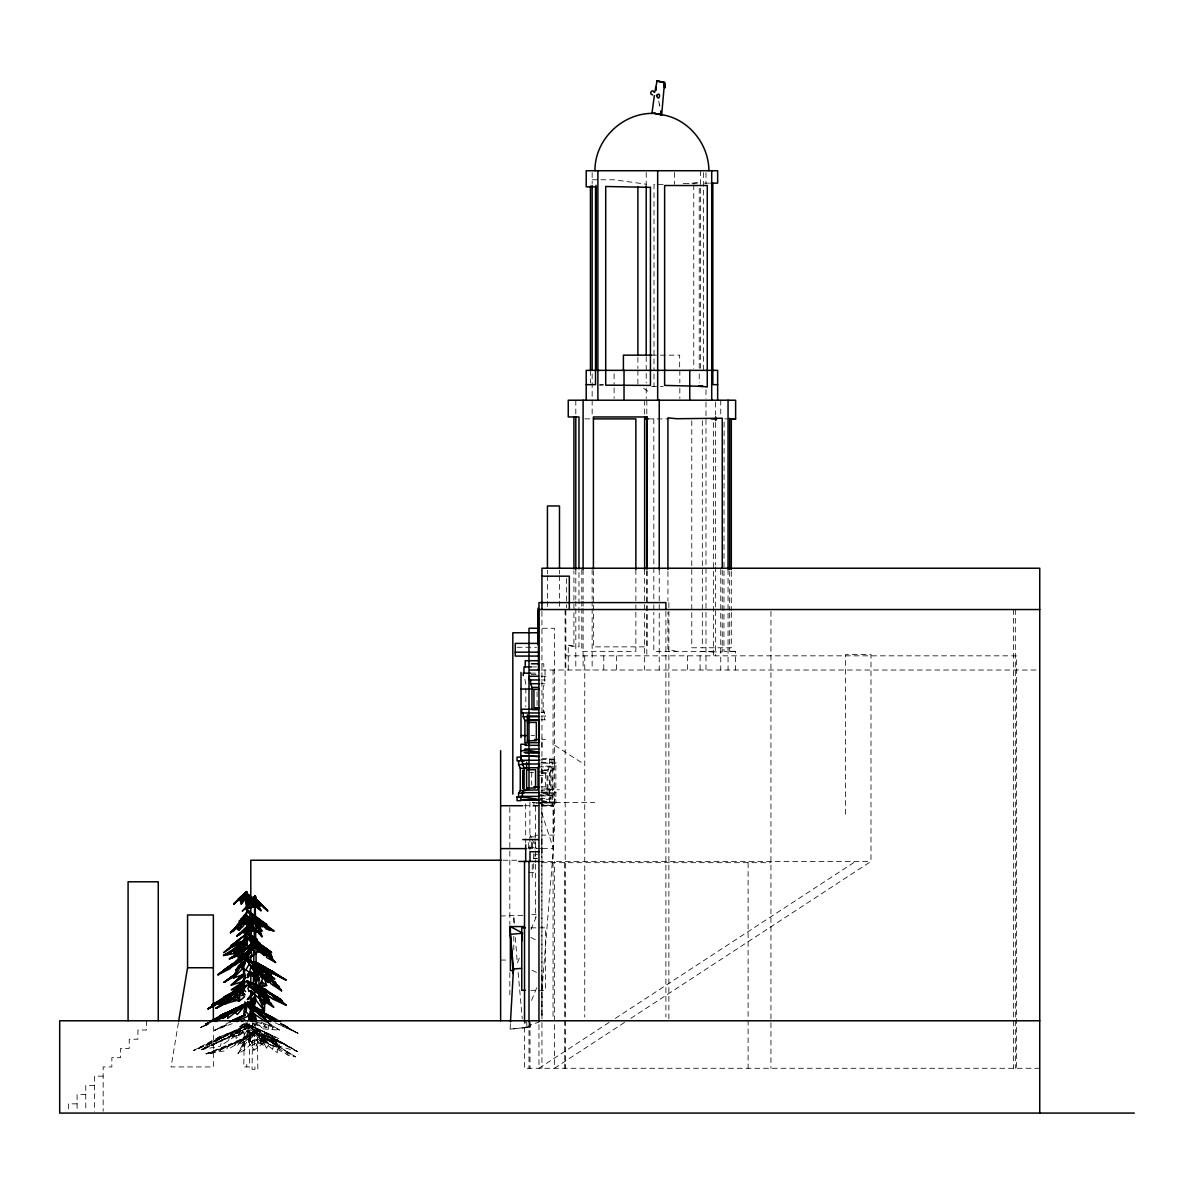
<?xml version="1.0" encoding="UTF-8"?>
<svg xmlns="http://www.w3.org/2000/svg" width="1194" height="1194" viewBox="0 0 1194 1194"><rect width="100%" height="100%" fill="white"/><g stroke="black" fill="none" stroke-linecap="round" stroke-linejoin="round"><path stroke-width="0.75" stroke-dasharray="5 3.75" d="M541.942 746.937L541.972 737.922M277.247 1049.198L288.157 1055.153L295.724 1056.839L269.322 1044.213L254.949 1032.437L271.71 1040.974L254.949 1032.437L253.158 1033.034L254.725 1041.452L256.829 1039.601L256.859 1034.004M244.457 1024.168L243.77 1066.929L249.77 1066.929L249.053 1022.303M252.77 1023.019L252.024 1069.287L257.874 1069.287L257.113 1023.019M268.262 1029.258L268.411 1025.377M238.919 1036.034L239.158 1031.765M529.658 1021.78L530.151 1027.347L510.077 1029.138L510.39 1023.571M252.695 1022.81L252.501 1026.034L247.725 1032.855L244.979 1028.318M248.546 1020.318L245.651 1024.333L238.516 1029.049L232.188 1037.034L238.576 1035.317L238.74 1032.556M541.942 990.035L553.389 848.606L553.389 805.726L541.195 805.726M246.77 1024.348L250.815 1033.273L250.039 1041.511L264.874 1044.646L263.068 1039.287L246.77 1024.348L244.516 1025.228L239.009 1033.303L242.621 1031.123L246.77 1024.348L258.844 1031.885L262.501 1036.467L256.068 1032.631L249.591 1026.795M247.949 1034.899L248.636 1028.422L244.322 1034.303L245.651 1038.287L247.949 1034.899L250.039 1041.511L248.636 1028.422L245.651 1038.287M264.964 1041.884L259.829 1038.093L254.949 1030.541L252.024 1035.437L259.397 1043.198L261.202 1039.989L263.59 1040.87L254.949 1030.541L253.874 1050.257L264.964 1041.884L271.008 1045.183L254.949 1030.541L242.128 1038.079L246.367 1036.929L237.457 1045.466L246.098 1040.646L254.949 1030.541L270.202 1041.675L265.725 1039.825M244.158 1050.108L245.039 1044.496M178.399 1022.84L171.055 1066.929L213.368 1066.929L213.368 1024.676M272.739 1049.242L273.277 1046.093M541.195 783.443L541.897 779.607M255.785 1035.676L251.755 1031.526L251.621 1032.75L249.979 1031.586L248.591 1032.691L246.77 1024.974L261.814 1035.377L262.337 1040.302L255.785 1035.676L256.576 1031.75M228.621 1040.556L229.472 1036.377M241.8 1033.586L242.71 1030.079M245.785 1040.795L246.919 1036.601M242.337 1024.407L239.8 1026.944L245.651 1024.333L232.188 1037.034L250.442 1024.586L255.546 1028.138L256.874 1023.9L253.949 1019.467M544.539 676.237L544.539 683.699L543.18 687.431L543.18 712.325M531.554 1000.423L537.046 986.841M519.36 958.125L517.301 963.185L515.286 935.977M531.046 929.469L537.24 914.291L531.823 914.694M235.024 1045.183L236.725 1041.078M549.613 802.249L549.479 773.622L551.15 769.891L540.972 769.891M554.329 759.459L554.329 766.921L552.658 770.652L541.21 770.652M249.053 1038.407L250.665 1034.944M253.218 1022.915L254.441 1025.78L257.456 1023.303L262.978 1028.855L265.501 1024.139M275.127 1043.571L277.172 1039.78L297.53 1051.481L279.724 1046.332L277.172 1039.78L254.218 1032.288L264.367 1039.153L275.127 1043.571L261.71 1034.153M254.441 1025.78L256.053 1023.004M209.995 1042.825L193.279 1050.66L218.457 1037.362L234.278 1030.915L216.696 1040.273L218.457 1037.362L246.77 1025.616L229.83 1034.347L238.143 1029.138L234.084 1032.243M269.322 1044.213L266.426 1047.989L256.829 1039.601M252.024 1035.437L237.949 1053.705L246.039 1049.019L250.561 1044.272L249.71 1046.899L257.74 1042.243M510.077 1029.138L526.927 1027.347L532.554 1023.93L538.569 1022.422M208.174 1044.646L211.711 1040.929M218.457 1037.362L213.472 1042.511L193.279 1050.66L246.77 1025.616L230.636 1034.825L243.158 1027.213M211.696 1041.586L205.01 1046.437L234.86 1030.915L215.218 1041.556L219.547 1037.72M239.8 1026.944L243.71 1023.601M248.606 1040.183L254.322 1035.288M241.815 1026.049L245.86 1022.616M238.576 1035.317L245.68 1029.467M254.949 1030.541L245.8 1037.884L249.158 1036.541L248.277 1042.407L253.68 1040.034L250.904 1044.183L253.874 1050.257L259.829 1038.093L260.874 1044.959M205.771 1025.81L209.308 1023.004L200.592 1027.586L208.816 1024.109M211.398 1042.855L215.621 1039.646M238.322 1030.138L242.173 1027.497M236.845 1031.153L242.054 1027.736M609.134 1022.422L538.957 1068.272L538.957 1020.78M615.373 1018.348L855.561 861.426M624.566 1022.422L554.389 1068.272L554.389 861.426M630.805 1018.348L870.993 861.426L870.993 654.596L845.606 654.596L845.606 815.92M198.1 1048.929L202.726 1046.004M221.771 1027.601L227.427 1024.168L214.636 1030.303L232.173 1023.661M238.71 1041.556L234.606 1044.049L254.949 1033.064L255.576 1033.631L242.516 1043.198L243.695 1038.526L240.74 1041.825L229.293 1048.556L228.92 1044.496L254.949 1033.064L227.741 1045.795L205.95 1053.854L211.845 1053.123L224.576 1047.616L219.935 1050.272L251.337 1034.765M209.487 1022.392L200.592 1027.586L208.413 1023.81M230.248 1021.765L214.636 1030.303L229.263 1023.9M229.979 1036.795L225.382 1039.302L246.77 1028.138L247.561 1028.691L236.024 1038.467L236.203 1033.735L233.86 1037.093L223.382 1044.004L222.069 1039.899L246.77 1028.138L201.189 1049.571L220.338 1046.213L222.069 1039.899L201.189 1049.571L216.771 1043.034L211.726 1045.735L243.248 1029.87M208.592 1022.228L205.383 1023.974L211.099 1021.751M215.218 1041.556L234.86 1030.915M217.308 1039.273L228.517 1033.273M216.696 1040.273L234.278 1030.915M229.323 1045.914L243.039 1038.646M219.935 1050.272L233.77 1042.974M211.845 1053.123L221.218 1048.198M220.845 1041.258L235.143 1033.855M204.801 1048.705L226.099 1038.302M203.652 1048.989L211.771 1044.914M241.516 1040.959L249.173 1037.123M202.681 1049.213L208.025 1046.556M209.965 1053.362L218.069 1049.377M208.622 1022.407L205.383 1023.974L208.756 1022.512M208.368 1053.556L213.786 1050.959M223.621 1037.108L233.099 1032.944M683.192 183.637L699.236 182.786L688.654 183.637M522.823 915.35L500.629 916.022M599.627 384.931L603.254 384.811M533.554 858.411L537.196 858.337M599.642 385.005L603.283 384.946M731.31 651.357L729.683 651.372L729.683 612.313M732.37 651.357L735.623 651.327L735.623 670.028M592.149 179.787L614.104 179.787L646.208 184.219M704.46 183.16L709.49 183.16M663.222 184.354L653.999 184.354L653.999 370.349M651.521 355.155L679.655 355.155L679.655 368.662M651.64 386.393L663.222 386.393M584.821 418.885L591.776 418.885M648.372 418.9L669.073 418.885M729.683 418.885L724.116 418.885L723.952 610.418M542.389 628.268L554.389 628.268L554.389 835.099L542.389 835.099M517.032 647.267L536.599 647.267M713.609 651.357L653.834 651.357L653.834 612.298M735.623 651.327L723.952 651.327L723.952 612.283M565.314 655.834L1016.378 655.834L1016.378 1068.272M541.882 663.789L543.792 663.789L543.792 670.013M533.061 666.924L536.524 666.924M541.046 670.013L1039.75 670.028M530.539 673.147L537.837 673.147M531.151 674.506L537.927 674.506M541.046 676.237L545.777 676.237L545.777 679.968L541.046 679.968M541.046 683.699L544.539 683.699M541.046 712.325L544.539 712.325L544.539 719.788M541.046 716.057L545.777 716.057L545.777 719.788L541.046 719.788M531.151 735.579L534.539 735.579M541.852 739.549L545.494 739.549M541.897 758.683L551.15 758.683L551.15 805.98M541.076 759.459L555.867 759.459L555.867 763.19L537.39 763.19M540.972 762.414L552.688 762.414L552.688 766.16L540.972 766.16M538.807 766.921L554.329 766.921M538.285 771.876L545.464 771.876L545.464 790.159L541.882 790.159M529.897 772.622L533.554 772.622M541.21 772.652L550.195 772.652L550.195 790.935L541.21 790.935M541.3 773.622L549.479 773.622M538.031 775.607L547.001 775.607L547.001 793.891L541.628 793.891M541.061 786.861L544.718 786.861M543.658 788.995L554.613 788.995M548.374 789.771L559.329 789.771M540.972 792.144L547.927 792.144L549.613 794.771L538.121 794.771M545.195 792.741L556.15 792.741M541.21 792.92L552.658 792.92L554.329 795.547L554.329 803.01M538.807 795.547L554.329 795.547M541.3 795.876L549.479 795.876L551.15 798.517L538.031 798.517M537.39 799.279L555.867 799.279M541.434 801.667L546.419 801.667M542.569 801.995L547.136 801.995M552.688 802.249L541.792 802.249L541.942 1017.079L541.867 974.946M537.852 802.428L594.716 802.428M541.345 802.771L551.867 802.771M555.867 765.399L555.867 803.01L535.539 803.01L535.539 840.412M534.673 805.398L547.971 805.398M524.285 805.726L540.658 805.726M552.688 768.369L552.688 805.98L532.345 805.98L532.345 802.249L537.434 803.174M535.002 835.218L537.658 835.218M529.897 836.86L537.21 836.86M528.718 847.531L533.688 847.531L533.688 849.188M527.912 848.606L540.658 848.606M542.479 848.606L553.389 848.606L541.688 812.592M537.658 854.277L535.002 854.277L535.002 859.038M533.554 858.277L537.196 858.277M503.002 860.232L517.838 860.232M538.957 861.426L870.993 861.426M541.942 862.68L770.936 862.68M528.718 872.411L533.688 872.411L533.688 863.187M530.867 927.842L545.404 927.842L545.404 990.319L530.867 990.319M500.629 960.066L507.211 960.066M530.151 1027.347L525.688 1027.347L525.688 1021.751M1039.75 1068.272L524.524 1068.272L524.524 1021.676M103.162 1076.152L94.46 1076.152L94.46 1111.226M94.46 1085.376L85.774 1085.376L85.774 1111.226M85.774 1094.614L77.088 1094.614L77.088 1111.226M77.088 1103.838L68.386 1103.838L68.386 1111.226M700.102 651.521L716.46 651.969M262.978 1028.855L279.56 1030.123L265.993 1021.467M568.254 670.028L568.254 645.163L578.971 646.864L578.971 570.851M540.972 800.383L555.867 803.01M539.136 803.487L552.688 805.98M256.964 1022.407L271.739 1025.855L267.56 1021.348M676.625 651.521L667.924 649.193L667.924 612.179M254.635 1024.437L266.844 1027.765L266.784 1022.288M568.254 645.163L573.926 646.864L573.926 570.851M277.172 1039.78L264.322 1035.511L264.367 1039.153M271.262 1038.422L287.217 1045.377L254.949 1031.81M277.963 1040.437L265.62 1035.75L297.53 1051.481L277.963 1040.437L291.754 1048.511L280.59 1042.049L265.62 1035.75L279.605 1041.481M261.008 1022.228L279.56 1030.123L268.426 1023.407M267.755 1038.914L260.74 1035.87L285.888 1051.004M258.904 1029.392L270.247 1034.511M258.038 1034.273L263.784 1036.855M274.038 1038.586L263.949 1031.526L277.321 1044.049L262.486 1037.735L262.322 1033.526L246.77 1023.721L278.978 1038.75L246.77 1023.721L249.039 1031.258L250.636 1029.885L260.098 1035.944L262.322 1033.526L277.321 1044.049L272.113 1035.392M275.008 1022.691L298.157 1033.362L282.172 1024.154M280.62 1024.004L288.5 1027.676L282.351 1023.915M279.053 1024.437L298.157 1033.362L282.247 1024.288L290.366 1029.765M272.187 1036.989L274.262 1037.959L246.77 1024.974L272.187 1036.989L275.202 1041.78L271.322 1039.093L276.575 1043.959L279.605 1048.78L261.546 1039.75L261.814 1035.377L279.605 1048.78L257.397 1030.034M246.77 1023.721L270.769 1035.108L267.083 1033.228M532.031 970.244L536.957 972.588M274.023 1043.854L279.993 1046.72L263.934 1037.601L295.724 1056.839L282.381 1048.929M281.217 1023.646L284.306 1025.153L281.456 1023.586M280.59 1042.049L287.217 1045.377M280.277 1023.512L288.5 1027.676L282.321 1023.974M258.844 1031.885L251.561 1028.183L262.501 1036.467M530.882 937.409L537.39 940.842M260.904 1033.004L274.172 1040.138M263.934 1037.601L279.993 1046.72M554.882 745.429L583.254 763.697M268.411 1039.332L277.277 1045.078M268.695 1023.795L271.739 1025.855L269.337 1023.497M643.641 388.363L647.969 391.319M270.605 1037.765L275.68 1041.302M250.815 1033.273L264.874 1044.646L256.068 1032.631M263.396 1024.064L266.844 1027.765L265.187 1024.452M262.023 1043.66L261.247 1037.586L268.157 1045.75L277.336 1052.75L277.217 1047.989M247.71 1026.452L250.113 1029.437M286.232 1052.302L288.157 1055.153M242.621 1031.123L244.322 1034.303M543.18 709.699L544.539 712.325M261.247 1037.586L266.426 1047.989M261.382 1036.079L263.784 1041.019M529.897 834.442L531.36 837.621M532.091 839.203L536.464 848.74M254.546 1028.631L256.501 1033.646M249.8 1038.317L252.456 1045.302M525.838 684.341L524.479 676.879M254.262 1023.064L255.546 1028.138M272.351 1027.064L272.739 1029.601M256.859 1044.153L257.382 1047.601M518.121 972.453L522.271 1018.795M514.345 923.275L513.808 916.022L513.808 923.365M526.733 1021.78L526.927 1027.347M541.792 768.623L541.942 783.443M541.792 839.367L541.942 854.277M1015.318 609.537L1015.318 1068.272M1013.616 609.537L1013.616 1068.272M770.936 611.403L770.936 1068.272M748.101 862.68L748.101 1068.272M731.31 571.478L731.31 610.567M731.31 612.418L731.31 647.775L691.774 647.775L691.774 612.418M729.683 571.389L729.683 610.447M728.056 569.538L728.056 670.028M722.251 570.359L722.251 651.969L711.699 651.849M720.758 400.214L720.758 416.96M720.758 569.538L720.758 670.028M715.639 402.065L715.639 415.034M715.639 422.437L715.639 565.075M715.639 566.926L715.639 655.834M713.609 422.601L713.609 655.834M705.982 172.578L705.982 183.786M705.982 389.677L705.982 398.483M705.982 402.079L705.982 610.477M705.982 612.343L705.982 670.028M703.356 172.593L703.356 370.349M702.311 420.736L702.311 610.567M702.311 612.418L702.311 647.775M700.52 170.727L700.52 368.483M700.102 655.834L700.102 670.028M699.236 188.368L699.236 370.349M699.236 373.916L699.236 382.826M693.774 184.652L693.774 368.483M691.774 420.736L691.774 610.567M687.46 655.834L687.46 670.028M679.834 370.349L679.834 382.826M679.834 388.125L679.834 398.483M674.371 172.429L674.371 184.354M668.879 602.597L668.879 1020.78M667.924 571.463L667.924 601.075M665.894 611.403L665.894 1017.049M659.237 569.538L659.237 670.028M653.999 373.916L653.999 386.393M653.834 418.885L653.834 603M653.834 604.865L653.834 610.433M647.103 570.851L647.103 646.864L593.403 646.864L593.403 570.851M646.82 400.214L646.82 415.034M646.82 570.628L646.82 655.834M646.208 172.414L646.208 185.592M646.208 356.648L646.208 371.513M646.208 373.379L646.208 382.826M646.208 388.125L646.208 398.483M644.641 400.214L644.641 415.094M644.641 569.538L644.641 670.028M637.894 357.364L637.894 368.483M637.894 370.349L637.894 384.423M635.865 569.523L635.865 603M635.865 604.865L635.865 610.433M635.865 612.298L635.865 651.357L581.821 651.357L581.821 608.582M616.417 655.834L616.417 670.028M614.104 373.737L614.104 384.423M614.104 387.871L614.104 398.438M603.776 655.834L603.776 670.028M592.149 172.533L592.149 183.488M592.149 373.856L592.149 398.453M592.149 400.214L592.149 415.094M592.149 569.538L592.149 599.313M592.149 601.179L592.149 606.761M592.149 608.612L592.149 670.028M590.433 370.349L590.433 382.871M584.747 655.834L584.747 1017.064M583.105 569.538L583.105 599.313M583.105 601.179L583.105 606.761M583.105 608.612L583.105 670.028M581.821 569.523L581.821 599.284M581.821 601.134L581.821 606.716M575.807 400.214L575.807 415.094M575.807 569.538L575.807 599.313M575.807 601.179L575.807 606.761M575.807 608.612L575.807 670.028M566.374 578.508L566.374 607.716M565.837 610.522L565.837 670.028M565.09 609.537L565.314 1068.272M564.777 862.68L564.777 1068.272M559.493 570.165L559.493 573.836M559.493 575.672L559.493 599.507M559.493 601.343L559.493 606.851M553.061 670.028L553.061 1017.064M549.613 758.683L549.613 766.16L547.927 769.891L547.927 794.771M547.434 570.165L547.434 573.836M547.434 575.672L547.434 599.507M547.434 601.343L547.434 606.851M545.031 670.013L545.031 676.237M541.942 611.403L541.942 1068.272M537.076 691.759L537.076 706.609M535.539 842.248L535.539 862.516M535.539 864.352L535.539 917.753M535.002 838.681L535.002 849.083M533.897 802.249L533.897 805.98M533.688 853.755L533.688 859.964M532.24 847.65L532.24 842.546L528.718 842.546L528.718 851.262M532.24 864.486L532.24 877.396M531.763 842.128L531.763 849.158M531.703 772.13L531.703 784.921M529.897 802.069L529.897 850.038M530.002 1021.989L530.002 1068.272M529.002 1021.676L529.002 1068.272M525.838 688.057L525.838 706.609M525.688 803.831L525.688 842.949M513.808 936.2L513.808 950.887M509.838 807.472L509.838 924.514M509.838 972.573L509.838 994.856M254.949 1066.854L254.949 1069.287M246.77 1064.421L246.77 1066.929M146.608 1020.78L146.608 1030.004L137.922 1030.004L137.922 1039.228L129.221 1039.228L129.221 1048.466L120.534 1048.466L120.534 1057.69L111.848 1057.69L111.848 1066.929L103.162 1066.929L103.162 1111.226M228.92 1044.496L226.024 1050.72L205.95 1053.854L228.92 1044.496M242.263 1044.959L237.949 1053.705L246.098 1040.646L242.263 1044.959M659.745 106.042L658.595 100.759L659.595 105.923"/><path stroke-width="1.5" d="M237.71 929.648L237.71 926.872L230.427 932.738L237.71 927.574M265.172 1019.586L265.187 1016.392M252.8 1021.168L252.859 1017.467M253.038 1006.363L253.098 1002.661M253.307 989.692L253.576 973.035M253.725 963.782L254.053 943.424M254.113 939.723L254.292 928.619M254.382 923.066L254.441 919.365M254.501 915.649L254.695 904.545M257.098 900.276L261.949 905.619L256.083 899.41L256.785 900.56M246.725 924.872L246.785 922.514L248.412 926.842L249.218 921.828L247.352 916.052L250.337 921.022L247.934 919.649L248.412 926.842L245.068 922.917M539.718 760.279L520.748 760.279L520.912 744.25L526.166 744.25M245.039 939.29L242.472 941.573L246.77 937.738L247.71 938.23L246.591 945.379L245.531 943.812L245.695 939.066M228.308 994.796L245.263 985.931L233.636 993.005L230.92 996.557L230.8 999.438L239.263 1001.124L244.561 996.766L240.352 991.423L245.113 994.781M241.143 897.754L243.74 896.44L246.77 891.575L233.86 903.933L241.143 897.754L243.143 894.545M254.755 975.438L254.919 981.229L259.128 978.334L255.232 983.02L258.755 987.363L259.128 978.334L255.635 969.662M244.501 1011.542L244.919 1001.781M251.158 896.903L252.546 897.828L246.77 893.485L252.113 898.709L251.994 901.336L256.65 904.828L253.247 898.784L246.471 893.619M245.486 917.574L242.576 922.186L244.874 923.947L247.068 920.589L247.277 915.798L239.069 921.216L246.77 915.604L239.039 930.051L237.263 927.126L246.77 915.604M248.128 985.602L259.217 994.572L260.143 999.065L254.71 994.587L254.874 991.065M249.889 917.843L250.098 913.679L246.77 909.918L246.457 916.231L247.307 915.873L254.113 921.052L253.083 919.35L260.307 925.753L246.77 909.918L257.516 920.096L253.546 917.067L260.307 925.753L250.098 913.679M247.083 944.991L246.77 938.365L236.084 945.141L245.695 939.633M510.48 1021.855L513.48 969.035L510.375 934.335L521.733 933.32L522.39 940.618M256.904 921.052L262.128 926.768L262.217 925.35L266.829 929.216L273.904 930.992L254.949 916.111L258.098 919.246L256.397 917.41M244.874 923.947L245.218 918.574L247.068 920.589M243.039 949.066L243.337 944.558M249.128 908.141L249.218 906.888M248.352 1004.855L257.814 1009.288L263.322 1016.87L259.038 1014.84M245.845 939.902L241.069 947.917L243.606 951.23L239.337 957.916L237.382 956.424L237.755 951.797M244.069 949.663L245.307 944.633L244.651 942.648L241.069 947.917L244.069 949.663L245.024 941.245M235.696 1012.855L237.322 1014.527L246.77 1003.482L231.278 1011.452L227.964 1015.228L227.696 1018.363L246.77 1003.482L219.89 1015.781L224.651 1013.482L220.591 1017.378M658.819 114.087L661.76 114.833L653.745 113.206L661.64 114.863L664.536 82.595L656.73 80.923L664.297 82.416M245.054 1006.184L243.77 1014.094L246.158 1012.049L246.77 1005.378L265.128 1017.497L261.008 1013.99M249.262 905.425L242.278 911.082L248.904 904.41M252.158 902.813L252.292 901.425M240.173 993.035L239.263 1001.124L237.218 994.945L230.8 999.408L246.77 985.154L239.024 995.587L237.531 994.124M254.009 1007.423L255.367 995.363L250.919 1000.736L251.188 1004.423L253.501 1001.438L255.367 995.363L255.859 1000.109L254.009 1007.423L253.501 1001.438M242.591 947.26L243.218 942.111M253.188 925.977L253.531 924.992L250.337 929.514L252.516 931.245L252.964 927.738M594.985 170.727C594.612 138.713 623.955 111.49 655.685 113.46M651.939 113.549L654.342 95.624M654.819 92.042L657.103 80.968M258.307 948.051L265.949 953.29L264.501 955.469L259.232 951.618L259.561 949.215L256.068 946.573M246.725 921.902L247.486 916.529L246.442 916.365M244.292 969.603L243.606 974.468L233.576 978.005L235.367 972.528L246.77 959.23L248.233 959.857M245.531 943.812L239.666 950.708L240.442 945.529M239.293 960.827L239.666 958.484M178.697 1021.004L187.562 967.752L187.562 914.977L213.368 914.977L213.368 1021.004M241.069 947.917L239.337 957.916L238.621 947.976L246.77 938.365M243.815 918.783L244.263 916.156M250.531 951.379L251.083 949.29L248.964 952.976L255.247 946.618L242.278 955.842L241.681 959.11L233.905 964.707M229.203 952.678L223.517 955.528L238.651 947.752L246.77 937.738L236.278 947.2L223.517 955.528L233.472 953.588L234.128 950.066M245.382 930.887L245.725 929.111M248.964 934.947L253.949 940.275L253.098 944.558L260.158 949.603L261.038 946.29L257.053 941.335L246.173 932.917L247.77 938.574L251.397 942.499L253.949 940.275L246.77 932.678L257.098 939.365L246.77 932.678M247.591 1005.93L248.248 1002.661L253.531 1008.751M265.665 1021.721L255.038 1014.497L250.591 1009.557L252.904 1015.975L252.068 1019.228L249.382 1015.288L250.591 1009.557L246.77 1005.378M256.516 900.903L257.829 901.843L254.949 897.142L253.576 903.53L246.785 908.768L252.501 907.276L254.322 904.261L255.397 905.321L256.516 900.903L254.77 897.992M247.636 958.678L248.248 955.872M249.546 972.558L250.859 966.618M247.591 977.737L249.561 975.453L250.307 972.155M251.755 923.589L252.337 921.022M664.446 84.252L664.685 87.908L664.536 82.595L656.625 80.953M239.815 922.977L237.472 924.992L244.173 918.634L241.173 922.201L239.039 930.051L243.755 925.678L242.576 922.186M245.576 916.783L246.367 913.888M255.904 931.021L257.098 926.723M244.845 970.274L243.606 974.468L243.397 967.707L245.203 963.125M244.173 930.335L243.352 933.066L251.591 923.395L247.591 929.932L247.292 927.887L255.397 920.186L253.471 924.141L247.248 928.574L254.949 923.066L245.039 934.365L246.427 937.23M243.8 950.782L249.307 945.708L248.292 948.678L254.038 942.842M250.024 946.932L250.919 944.275M260.979 991.438L260.576 992.602L258.322 989.826M248.009 932.604L249.053 929.529M253.934 920.962L252.591 924.425L249.859 927.186M239.098 943.857L236.382 947.17L243.203 942.573L236.696 949.006L234.591 954.304L238.845 950.946M261.844 969.797L262.456 974.543L274.665 978.99L261.844 969.797L260.665 972.722L254.426 966.827L253.173 964.17M246.292 960.409L246.77 959.23L274.665 978.99L256.859 966.2L259.591 968.05M249.949 1001.87L251.531 998.02L248.173 998.93L252.68 994.289M252.68 904.977L253.979 904.395L253.874 907.276L256.009 904.127L260.949 910.694L256.635 902.44L259.397 904.948M253.979 898.216L255.591 896.187L256.665 900.112L254.949 895.888L252.218 898.44M229.935 997.96L227.158 1000.02L228.576 996.706L207.905 1008.84L221.517 1001.423M233.427 931.469L234.158 929.723M252.098 949.797L252.889 947.961M244.636 950.573L245.785 947.917M522.45 796.368L522.45 792.637L524.121 790.01L538.031 790.01L538.031 767.742L539.151 765.264M251.188 1004.423L255.367 995.363M250.785 1017.467L251.277 1021.333L253.471 1016.587M246.531 956.991L243.755 962.976L254.949 944.558L247.83 950.17L249.949 949.529L248.024 951.648M258.755 987.363L262.62 979.05L255.964 969.424L266.277 976.035M251.74 945.185L252.8 942.932L241.875 950.708M246.77 892.843L240.472 898.291L246.77 892.843L241.292 904.156L240.77 899.276L246.77 892.843L247.367 895.381M247.427 977.214L249.859 972.185M247.501 897.664L246.949 898.485L246.77 894.112L247.77 900.395L245.621 901.873L246.949 897.022L244.889 898.843L246.77 894.112L251.188 900.455L250.382 902.037L247.501 897.664L247.352 894.948M247.994 934.141L252.232 927.156M254.815 897.142L250.934 903.052L253.352 899.977M264.247 971.035L264.889 969.797L256.128 962.603M244.651 961.558L254.949 944.558M240.964 901.067L242.904 897.41L241.292 904.156L244.516 900.172L244.039 898.53L245.233 899.575L245.397 895.694M241.128 902.604L242.098 900.769M230.308 954.2L231.934 951.2M237.845 943.32L240.576 938.32L246.77 933.947L242.621 941.514L232.099 947.126L234.143 945.096L223.696 952.663L240.576 938.32M249.576 903.962L247.934 906.947L249.904 904.545M242.278 988.02L244.8 983.587M228.144 1015.004L222.771 1018.467L224.845 1014.87M248.442 962.274L246.218 959.573L253.367 968.618L259.128 972.737L252.71 964.916L255.382 965.692L246.77 959.23L241.74 967.886L243.322 967.319L244.86 970.483L245.904 969.767L249.233 964.051L246.77 959.23L238.591 965.842L235.845 970.185L239.904 967.528L244.68 961.707M264.173 977.244L269.008 981.722L270.202 979.677L265.65 976.543M239.904 967.528L233.576 978.005L243.397 967.707M253.71 928.947L256.188 924.857L254.949 921.171L251.188 927.365L252.232 927.007L252.994 929.425L253.71 928.947L257.038 932.096L256.695 930.424L261.889 936.708L260.068 930.32L254.949 921.171L260.173 925.857L258.456 925.335L262.128 931.156L258.605 928.186L261.889 936.708L256.188 924.857M247.591 929.932L251.591 923.395M252.083 1005.423L253.576 1003.035M254.949 919.902L236.86 936.096L240.606 933.141M518.599 796.935L518.599 793.204L520.271 790.577L520.271 768.309L518.599 764.578L518.599 760.847M247.74 930.305L245.039 934.365L252.203 926.037L245.382 932.275M247.859 974.752L249.74 971.916M227.621 954.722L228.964 952.737M254.068 918.589L250.576 923.484L248.695 924.29L253.695 918.753M223.472 1001.333L225.487 998.527M252.516 931.245L254.874 927.947M248.546 1020.318L250.218 1018.019M247.591 948.006L249.248 945.738M248.098 952.618L249.516 950.663L242.979 957.558L242.278 955.842L246.874 952.543L242.74 956.976M253.113 992.05L247.292 999.468L250.397 997.587L254.038 992.602M245.591 977.483L242.531 981.662L231.173 985.125L244.86 973.423M247.621 974.692L249.65 971.901M239.203 899.41L241.666 896.037M234.069 945.827L237.904 940.588M254.949 895.888L253.113 898.186M247.77 938.574L249.591 936.126L251.397 942.499M247.427 906.664L249.083 904.47M251.218 901.754L252.068 900.634M248.591 1018.437L250.71 1015.736M251.277 1021.333L253.8 1018.124L254.218 1021.288M241.263 898.843L243.725 895.739M241.173 922.201L237.263 927.126L244.173 918.634L237.472 924.992M245.83 977.543L242.531 981.662L245.725 975.005L231.173 985.125L242.472 974.826M222.397 1000.333L218.95 1004.617L230.696 996.094M237.158 1021.765L240.128 1018.079L245.068 1015.482M248.889 1020.318L251.053 1017.631M237.382 956.424L239.084 954.334M235.89 991.483L245.382 981.707L235.83 987.796L232.397 991.99L242.203 985.438M262.411 1005.109L264.038 1003.139L265.59 1003.945L264.561 1000.662M239.263 922.38L241.233 920.007M226.785 1002.542L229.397 999.423L215.95 1008.273L228.442 1001.005M246.77 956.066L232.323 965.618L246.77 956.066L240.367 962.603L240.442 961.543L231.188 967.274L231.651 965.364L246.77 956.066L233.143 963.498L217.92 974.811L230.412 968.483L231.651 965.364L217.92 974.811L233.143 963.498L221.174 972.259M232.487 998.348L230.651 1000.497L215.95 1008.273L229.576 999.93L225.114 1004.139L233.158 998.497M236.143 901.992L238.531 899.201M256.994 969.035L259.128 971.304L259.74 970.603M218.577 1019.81L221.218 1016.766L216.472 1019.84M244.486 909.186L246.859 906.47M246.77 980.722L246.143 981.438L252.591 988.99L252.561 987.08L246.77 980.722L265.202 989.363L281.948 1000.691L268.531 997.109L253.8 984.826L246.77 980.722L258.352 987.02M247.277 929.708L249.367 927.38M251.83 903.276L246.785 908.768L251.83 903.276L249.845 904.709M250.919 900.007L252.113 898.709L250.009 896.798M241.113 922.081L230.427 932.738L240.71 922.455M245.606 896.56L246.934 895.142M228.144 949.737L232.203 945.439M233.666 964.498L241.8 955.901L254.949 946.454L245.068 953.125M241.606 931.977L243.442 930.066M249.934 924.022L252.173 922.305L236.86 936.096L247.292 927.887M251.501 902.261L250.979 902.813L254.949 899.037M241.666 897.694L238.785 900.649L240.77 899.276M238.039 959.663L233.606 964.215L235.89 962.155M220.308 1017.258L221.188 1016.348M254.844 978.334L257.874 975.229M238.934 924.35L236.83 925.753L241.009 921.529M233.74 964.483L242.278 955.842M235.785 1000.423L238.203 997.96M245.83 900.172L247.471 898.515M240.889 897.022L246.77 891.575L238.099 899.515L242.666 895.231M249.919 903.38L251.367 901.933M248.77 904.5L246.516 906.768L249.248 904.351M229.711 1000.915L231.561 999.065M246.367 909.679L266.665 924.454L259.993 922.634L253.367 918.201M234.711 965.095L239.218 960.707M242.979 957.558L246.815 953.857M218.412 1002.975L221.681 999.826M232.054 951.26L239.278 944.454L236.382 947.051M235.845 970.185L243.307 963.006L238.591 965.842M248.277 947.379L253.232 942.708L242.083 951.245M236.83 925.753L240.606 922.216M237.561 925.275L240.248 922.753M250.755 1005.154L253.143 1002.945M244.292 929.245L250.8 923.469L244.292 929.245L245.845 927.857M241.561 952.125L244.934 949.066M248.262 947.767L253.427 943.066M212.442 1007.094L215.338 1004.482M242.113 990.169L244.606 987.901M214.383 1020.392L216.92 1018.079M254.426 898.157L252.919 899.53L254.949 897.142M256.232 971.155L252.785 974.274L252.367 976.274L256.247 972.811M234.442 956.991L238.278 953.528L229.367 958.886L238.352 954.26M233.502 999.945L237.636 996.229M245.248 897.694L247.083 896.052M234.487 928.544L236.666 926.604M239.621 944.126L241.875 942.141M248.889 935.081L251.337 932.947L250.337 929.514M241.681 953.14L246.606 948.857M239.531 934.842L243.964 931.036M237.875 947.111L243.203 942.573M249.561 975.453L253.068 972.468M227.158 1000.02L231.039 996.751M239.039 958.827L235.099 962.125L241.8 955.901M254.74 920.022L248.322 925.365L250.8 923.469M233.472 953.588L239.054 948.946L239.666 950.708M242.531 955.125L249.188 950.588L238.546 958.409L253.203 947.708M237.8 959.528L240.427 957.364M232.83 957.588L236.442 954.633M241.576 995.677L244.143 993.572M247.322 960.095L251.173 955.528L250.501 957.513L255.113 953.782L255.949 954.379L257.382 951.573L258.65 952.021L256.426 947.543M219.711 1006.572L222.935 1003.99M228.188 966.767L224.965 969.334L233.382 964.364M231.457 958.11L233.934 956.14M239.143 977.453L244.591 973.2M251.531 922.693L253.471 921.186M251.292 1015.139L248.68 1017.169L251.859 1015.512M238.546 958.409L249.188 950.588M241.561 952.469L246.039 949.081M244.442 956.394L249.173 952.842M228.681 979.05L235.128 974.259L224.054 982.274L234.382 976.483M235.502 942.364L230.591 945.976L246.77 933.947L239.024 939.648L240.024 938.932M238.77 939.857L239.964 938.991L235.606 942.23L239.427 939.424M222.771 1018.467L228.532 1014.333M241.681 1021.646L244.695 1019.497M235.651 951.648L238.725 949.454M235.785 973.976L224.054 982.274L235.875 973.916L232.815 976.17L234.86 974.737M238.084 990.393L245.68 985.751M244.561 980.811L231.248 989.901L235.83 987.796M217.741 1002.393L222.666 999.02M223.8 999.706L233.636 993.005L211.622 1005.094L230.92 996.557M246.576 985.378L240.069 989.333L243.516 986.975M248.442 951.797L251.188 949.961M232.442 1010.587L245.471 1003.482M240.098 993.811L242.964 991.93L240.143 993.632M253.859 985.11L254.949 984.393M237.71 953.439L229.367 958.886L238.561 955.304M228.502 996.259L224.427 998.9L228.875 996.02M240.666 993.363L242.83 991.975M215.875 1021.542L223.994 1016.333M233.934 992.736L236.502 991.095M231.77 998.706L229.382 1000.229L232.069 998.572M240.188 989.333L244.352 986.677M238.904 1007.258L242.889 1004.736M240.516 993.333L243.457 991.483M235.487 1000.781L220.89 1005.005L232.337 998.378M252.203 963.349L254.949 961.633L274.172 972.632L256.322 962.394M234.248 1009.93L237.173 1008.109M223.054 1003.885L228.964 1000.214M222.188 1004.318L226.114 1001.9M224.054 1003.363L231.487 998.856M234.487 1021.497L240.128 1018.079L233.77 1021.124M231.89 998.348L220.89 1005.005L231.069 998.96M218.383 1017.691L212.532 1021.198L227.964 1015.228M219.636 1018.452L231.278 1011.452L210.248 1021.616M237.785 990.274L240.666 988.572L231.367 993.886M210.98 1021.542L246.576 1003.124M222.636 1015.512L236.099 1008.154L222.89 1014.616L214.592 1020.825M247.695 1015.661L250.024 1014.303M229.785 1011.796L236.099 1008.154M225.144 1014.482L231.591 1010.766M233.755 992.557L236.442 991.035M254.949 945.827L265.217 952.409L254.516 946.066L259.232 951.618M229.472 1012.333L242.531 1005.184M230.248 1021.765L244.158 1015.184M210.189 1021.348L224.651 1013.482M231.532 995.751L241.248 990.498M236.696 949.006L238.621 947.976M251.979 963.215L254.949 961.633M229.323 966.021L238.77 961.021M233.248 992.229L235.502 991.035L223.905 997.094L245.203 985.96M212.069 1021.557L216.218 1019.392M233.531 1009.602L230.875 1010.9L246.77 1003.482M237.83 1020.93L248.815 1015.795M225.069 1013.437L235.711 1008.482M228.726 1014.363L240.158 1009.079M239.024 1017.572L241.77 1016.303L230.143 1021.557M230.099 1021.557L233.367 1020.064M233.517 1020.034L245.382 1014.661M210.442 1021.78L218.89 1018.109M246.233 958.797L260.352 966.304L248.845 960.021L267.352 972.304L257.247 964.812M250.606 897.978L252.352 902.5L250.68 901.41L250.889 904.5L246.531 906.037L245.621 902.888L247.77 900.395L246.531 906.037L249.531 900.664L246.77 894.112L252.412 898.933L247.143 894.978M520.748 751.295L526.047 749.534M263.725 974.826L268.725 982.453L265.098 980.438L266.62 985.513L261.993 986.602L260.143 984.378M513.48 969.035L521.599 968.319M730.832 418.9L735.623 418.885L735.623 400.214L568.254 400.214L568.254 416.96L578.971 416.96L578.971 568.986M710.967 183.16L717.654 183.16L717.654 170.727L586.209 170.727L586.209 186.846L595.522 186.846L595.522 384.647L586.209 384.647M651.521 355.155L623.402 355.155L623.402 370.349M717.654 384.647L712.833 384.647L712.833 183.16M698.669 386.349L702.803 386.349L664.625 385.408L664.625 185.518L707.266 185.518L707.266 386.975L698.669 386.05M593.478 418.885L635.865 418.885L635.865 569.523M644.641 418.9L648.372 418.9M711.37 418.885L716.803 418.885M729.683 418.885L735.623 418.885M541.942 576.18L569.314 576.18L569.314 609.537M538.957 609.537L1039.75 609.537M538.957 628.268L529.002 628.268L529.002 789.592M538.21 632.76L512.823 632.76L512.823 794.1M538.39 643.402L515.256 643.402L515.256 656.073L538.39 656.073M515.256 652.193L538.39 652.193M537.673 660.7L525.226 660.7L525.226 666.924M531.345 663.789L539.181 663.789M531.733 666.924L523.987 666.924L523.987 673.147M530.106 670.013L539.181 670.013M530.539 673.147L523.241 673.147L523.241 675.625M538.479 676.237L529.36 676.237L529.36 679.968L539.315 679.968M530.599 679.968L530.599 683.699L539.315 683.699M530.599 683.699L531.957 687.431L538.375 687.431M521.002 689.057L532.852 689.057M539.375 689.416L533.942 689.416L533.942 707.699L539.375 707.699M538.345 709.236L521.703 709.236L521.703 712.967L538.778 712.967M538.375 709.699L531.957 709.699L531.957 687.431M538.479 716.057L529.36 716.057L529.36 719.788L539.315 719.788M523.241 712.967L523.241 716.698L538.778 716.698M524.912 720.43L538.822 720.43L538.822 742.698L524.912 742.698L524.912 720.43L523.241 716.698M527.375 722.43L536.36 722.43L536.36 740.698L527.375 740.698M521.002 735.579L526.076 735.579M534.539 739.549L538.196 739.549M524.972 745.325L538.778 745.325M524.882 749.056L538.688 749.056M524.017 752.205L537.315 752.205M525.703 752.548L538.031 752.548M524.972 752.787L538.778 752.787M520.748 757.115L517.047 757.115L517.047 760.847L524.45 760.847M522.45 760.279L522.45 764.011L539.718 764.011M518.599 764.578L523.763 764.578M522.45 764.011L524.121 767.742L538.031 767.742M520.271 768.309L525.479 768.309M526.599 769.742L535.569 769.742L535.569 788.01L526.599 788.01M533.763 786.861L539.24 786.861M520.271 790.577L525.479 790.577M522.45 792.637L539.718 792.637M518.599 793.204L523.763 793.204M539.837 800.099L520.912 800.099L520.912 796.368L539.718 796.368M520.748 800.667L517.047 800.667L517.047 796.935L523.554 796.935M523.241 799.517L536.524 799.517M500.629 805.726L522.793 805.726M522.778 839.606L538.21 839.606M500.629 848.606L526.091 848.606M538.957 851.725L530.002 851.725L530.002 860.978M501.137 860.232L250.8 860.232L250.8 897.142L255.919 902.47L250.486 896.813L255.068 900.813M518.793 861.426L538.957 861.426M523.554 926.559L510.375 926.559L510.375 970.588L513.674 970.588M525.42 927.842L521.778 927.842L521.778 990.319L525.42 990.319M187.562 967.752L213.368 967.752M1039.75 1020.78L59.7 1020.78L59.7 1113.077L1134.3 1113.077M520.912 760.279L520.748 755.802L538.404 756.429M520.748 755.802L539.389 756.474M265.172 1021.183L268.799 1021.467M664.461 82.595L664.685 87.908M652.625 94.893C648.312 94.386 652.402 87.968 654.193 92.326M525.091 749.683L538.643 752.175M520.912 796.368L539.554 799.801M517.047 796.935L520.435 797.562M255.74 1008.005L264.426 1010.915L264.68 1005.363L259.814 999.796L264.426 1010.915L255.859 1000.109M273.769 1019.706L278.874 1021.407M273.516 1019.392L268.725 1017.661L270.62 1021.616M272.172 998.766L286.097 1005.214L276.65 996.841L265.784 991.035M269.859 993.886L265.202 989.363L252.382 983.304M263.396 1015.975L275.426 1021.303M253.412 902.948L258.605 906.962L246.77 894.112L251.456 898.425L248.516 896.037L250.337 897.366M267.665 992.378L275.232 996.035M262.307 1012.676L280.62 1021.736M248.412 1004.96L275.799 1019.273L258.979 1010.557M276.351 975.05L267.471 968.931L270.695 972.14L286.023 980.035L271.501 970.752L273.948 973.841L286.023 980.035L256.516 962.543M272.59 995.826L281.948 1000.691L253.8 984.826L258.232 990.289L263.143 994.05L261.277 991.02L253.8 984.826L263.143 994.05M271.187 994.468L281.142 999.676L276.65 996.841M255.665 1010.751L250.695 1007.945M522.748 933.126L509.748 926.275L513.226 973.438M248.322 1004.945L260.68 1011.602M260.874 966.498L269.963 971.409M248.203 985.363L267.978 996.691L248.307 985.378M259.934 1010.885L266.799 1014.646M252.561 987.08L258.232 990.289M267.814 1016.064L271.56 1018.198M254.964 917.708L266.665 924.454L258.8 920.619L246.77 909.276L252.218 914.888M262.352 969.349L264.874 972.692L270.307 976.558L264.381 970.543L253.591 963.304L262.59 968.528M253.009 941.514L260.755 946.066M253.65 1009.318L259.635 1012.825M260.964 988.125L255.128 984.677L258.755 987.065M263.874 989.856L266.799 991.572M262.516 992.348L270.874 997.363M257.814 1009.288L277.68 1021.183M263.232 966.185L270.292 970.498M246.77 937.096L257.814 945.514L246.77 937.096L257.829 943.842L270.754 953.976L260.516 948.185L259.411 945.514L246.77 937.096L252.546 942.902L252.322 941.991L260.068 947.17L259.411 945.514L270.754 953.976L257.829 943.842L267.859 951.678M277.739 1021.094L266.978 1014.512L269.262 1017.184M259.814 999.796L264.695 1002.841L263.531 999.841M251.068 965.349L256.128 968.543M265.949 953.29L266.665 957.513L275.575 962.454L265.949 953.29L259.561 949.215L264.501 955.469M257.441 942.499L267.023 949.051M270.665 956.722L260.202 949.29L266.277 953.379L275.575 962.454L260.202 949.29L270.665 956.722L267.023 953.678L256.546 946.872M258.277 992.378L268.411 998.885M270.71 978.99L275.65 982.707L271.142 979.781L281.575 990.796L275.59 984.05M263.755 1013.616L266.665 1015.497M265.068 975.811L275.65 982.707M265.158 975.886L279.456 986.886L274.262 983.08M253.591 963.304L267.352 972.304M270.202 979.677L270.575 983.498L281.575 990.796L270.202 979.677L264.62 976.005L269.411 981.02M262.904 950.961L267.023 953.678M251.561 1004.572L257.546 1008.527M274.127 997.259L286.097 1005.214L278.232 999.244L283.097 1002.557M257.964 942.842L271.665 952.394L265.411 948.021M257.232 944.484L263.904 948.931L261.62 946.723M257.65 1009.169L263.486 1013.064L247.591 1001.438M257.441 940.663L250.77 936.2L261.038 946.29L250.77 936.2L260.217 943.753L254.367 937.902M254.218 1006.169L249.322 1002.885L261.143 1011.796M265.128 1017.497L253.024 1009.363L266.516 1020.213M263.605 971.02L267.337 973.558M280.127 999.915L270.441 993.333L274.336 996.289M276.709 974.468L281.172 977.528M247.695 959.842L262.411 970.08M259.307 968.006L267.949 973.961M266.411 973.05L272.247 977.08M268.113 974.274L273.023 977.677M270.426 975.946L273.68 978.199M251.188 914.574L254.471 916.902M257.62 942.663L269.784 952.857M272.695 981.438L276.217 983.931M261.202 945.096L267.471 949.573M264.889 969.797L271.725 974.677L270.695 972.14M257.322 925.738L260.441 928.022M252.501 900.47L253.919 901.515L249.442 896.948L258.605 906.962L251.188 900.455M258.307 972.811L266.217 978.647M273.038 1018.407L276.829 1021.213M249.068 960.304L263.561 972.274M260.919 976.588L268.725 982.453M257.053 941.335L260.217 943.753M264.456 998.303L271.411 1003.602M250.71 896.843L253.247 898.784M245.904 969.767L251.427 974.02L250.71 971.722L253.949 975.946L259.501 980.229L255.8 971.797L253.367 968.618L259.501 980.229L249.233 964.051M261.471 981.528L266.62 985.513M247.71 895.142L249.218 896.306M261.501 1001.079L264.038 1003.139M277.829 986.841L280.709 989.184M255.277 905.947L260.949 910.694L258.337 905.216L260.202 906.246L258.083 902.828L259.188 903.38L256.009 900.604M270.59 978.901L267.755 976.528L270.784 980.543L268.426 976.289M261.277 991.02L268.531 997.109L261.919 989.677M261.949 905.619L258.008 901.171L267.71 910.947L262.665 906.589L261.979 904.604M246.77 893.485L249.456 895.873M258.561 901.888L263.008 906.142L256.128 899.634M266.277 953.379L272.769 959.2L267.501 954.349M247.979 896.978L251.471 900.231M257.158 942.842L272.142 957.349L268.411 950.215M262.665 1012.199L270.098 1019.109M260.829 921.634L266.575 927.245L273.904 930.992L260.65 922.544L262.128 926.768M260.814 948.737L262.859 950.678L263.829 949.036L263.889 951.678L272.142 957.349L264.292 947.394M263.008 906.142L257.964 901.127L265.277 908.559L263.59 906.5M248.919 899.216L252.352 902.5M255.397 989.617L273.665 1007.139L266.322 997.96L269.396 1000.453L266.486 995.886M253.098 941.305L257.113 945.2M257.964 901.127L260.949 904.022M251.083 961.812L260.919 969.244L260.546 973.11L270.784 980.543L265.963 975.035M264.023 907.022L267.71 910.947L261.829 904.604M259.71 1014.019L266.934 1021.124M254.143 902.201L255.62 903.679M248.636 902.261L250.889 904.5M268.202 952.349L270.963 955.096M265.202 989.363L267.232 991.423M246.158 1012.049L249.382 1015.288M250.561 898.231L253.441 901.157M256.113 962.812L263.083 969.856M249.442 896.948L253.919 901.515M263.949 976.513L269.008 981.722M260.904 982.737L264.113 986.095M243.382 989.199L245.576 991.572M261.128 921.634L263.128 923.783M259.979 997.751L264.695 1002.841M254.71 994.587L251.233 990.662L251.262 991.766L249.904 990.647L248.979 991.587L247.874 988.05M254.949 916.111L258.158 919.738L259.516 923.917M259.456 902.425L261.964 905.276M265.068 992.781L267.113 995.109M262.456 922.037L263.919 923.708M265.59 908.664L266.71 909.962M255.949 918.574L258.964 922.171L257.531 921.44L257.859 924.141M248.322 910.604L249.889 912.47M246.77 1004.109L253.128 1011.721M253.397 914.902L255.218 917.111M256.994 968.662L259.128 971.304M254.337 929.559L255.889 931.484M262.71 905.545L263.784 906.888M255.695 965.513L257.71 968.05M249.695 911.753L251.412 913.947M240.606 950.588L242.486 952.976M260.158 920.708L262.128 923.216M269.725 928.619L270.993 930.26M252.113 898.709L256.65 904.828L252.546 898.679M248.412 895.052L248.964 895.843M267.426 927.32L269.083 929.783M248.203 903.037L249.501 904.977M253.949 940.275L260.158 949.603L255.397 940.365M252.904 1015.975L256.158 1021.124M247.606 904.097L248.322 905.395M258.456 919.723L259.993 922.634M255.158 919.664L257.038 923.26M249.083 899.873L248.71 896.888L253.441 904.53L253.412 902.41M254.352 899.948L255.964 903.112M253.859 917.276L255.307 920.141M252.665 948.872L255.113 953.782M256.173 1020.81L250.591 1009.557L252.068 1019.228M250.352 912.977L251.725 915.813M253.874 902.112L255.397 905.321M251.546 905.097L252.501 907.276M247.859 910.395L248.949 913.022M255.934 904.619L256.486 905.962M265.755 926.365L266.829 929.216M258.471 907.395L259.143 909.186M256.009 904.127L257.367 907.694M263.516 906.306L263.978 907.739M248.71 896.888L250.382 902.037M255.038 1014.497L256.576 1020.825M251.71 915.589L252.665 919.947M660.879 111.34L661.64 114.863M655.551 86.669L656.282 90.177M660.7 111.176L661.431 114.669C688.266 118.49 708.833 143.892 708.893 170.727M254.337 972.08L255.232 976.946M250.397 997.587L250.919 1000.736M251.262 951.096L252.083 956.245M248.352 984.946L248.606 987.169M259.023 930.738L259.322 934.26M273.247 982.662L273.456 985.408M257.322 966.633L257.546 969.782M250.561 905.858L250.68 907.739M255.203 904.545L255.471 921.216M255.591 928.619L255.77 939.723M255.889 947.126L256.188 965.633M256.397 978.587L256.606 991.542M1039.75 1113.077L1039.75 568.225L541.942 568.225L541.942 609.537M731.31 418.885L731.31 569.613M729.683 418.258L729.683 569.538M728.056 400.214L728.056 569.538M722.251 568.508L722.251 418.258L676.625 418.721L667.924 417.84L667.924 569.598M717.654 400.214L717.654 370.349L586.209 370.349L586.209 400.214M715.639 416.885L715.639 420.587M711.714 170.727L711.714 400.214M689.759 370.349L689.759 400.214M665.894 609.537L665.894 602.597L538.957 602.597L538.957 1021.676M659.237 400.214L659.237 569.538M657.67 170.727L657.67 400.214M647.103 568.986L647.103 416.96L593.403 416.96L593.403 568.986M646.82 416.885L646.82 568.777M646.208 186.085L646.208 355.454M644.641 416.96L644.641 569.538M637.894 186.786L637.894 355.513M624.029 370.349L624.029 400.214M597.881 170.727L597.881 400.214M596 185.339L596 370.349M592.149 185.339L592.149 370.349M590.433 186.085L590.433 370.349M583.105 400.214L583.105 569.538M575.807 416.96L575.807 569.538M573.926 416.96L573.926 568.986M559.493 568.329L559.493 505.972L547.434 505.972L547.434 568.329M538.464 610.522L538.464 670.028M537.957 608.283L537.957 644.596M529.002 861.426L529.002 1021.676M527.375 714.848L527.375 742.698M526.599 762.16L526.599 790.01M525.688 844.815L525.688 861.575M524.524 861.426L524.524 1021.676M524.121 767.742L524.121 790.01M522.733 770.309L522.733 788.577M521.002 672.371L521.002 737.683M500.629 750.668L500.629 1020.78M250.8 906.365L250.8 913.753M250.8 917.44L250.8 922.977M250.8 930.35L250.8 935.887M250.8 939.424L250.8 948.812M250.8 956.036L250.8 961.722M250.8 972.797L250.8 983.871M250.8 991.08L250.8 1002.318M158.265 1020.78L158.265 881.799L128.086 881.799L128.086 1020.78M259.217 994.572L259.098 998.199L273.665 1007.139L259.217 994.572M656.536 95.475C659.133 103.221 661.7 90.102 656.536 95.475M240.472 897.187L233.86 903.933L240.472 897.187M246.77 912.44L242.576 918.664L240.651 919.484L246.77 912.44M227.95 994.975L224.576 998.512L211.622 1005.094L227.95 994.975M226.711 996.542L222.159 1000.9L207.905 1008.84L226.711 996.542M650.432 187.368L605.716 186.488L605.716 385.169L650.432 385.423L650.432 187.368"/></g></svg>
